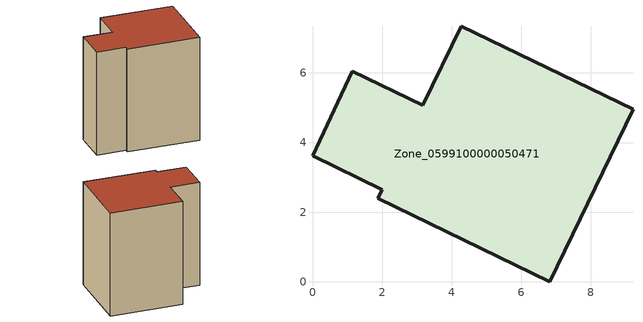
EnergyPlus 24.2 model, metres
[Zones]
Zone_0599100000050471
 floor ground (C_G): 6.82,0 1.87,2.39 2,2.65 0,3.62 1.15,6.05 3.17,5.07 4.27,7.34 9.21,4.95 z0
 wall outside (C_F): 0,3.62 2,2.65 1.87,2.39 6.82,0 9.21,4.95 4.27,7.34 3.17,5.07 1.15,6.05 0,3.62 z0:8.13
 roof outside (C_R): 6.82,0 9.21,4.95 4.27,7.34 3.17,5.07 1.15,6.05 0,3.62 2,2.65 1.87,2.39 z8.13
[BUILDING]
Pand.0599100000050471: North Axis=0; Terrain=City; Loads Convergence Tolerance Value=0.04; Temperature Convergence Tolerance Value=0.4; Solar Distribution=FullExterior; Maximum Number of Warmup Days=25; Minimum Number of Warmup Days=1
[Site:Location]
Rotterdam.The.Hague.AP_ZH_NLD Design_Conditions: Latitude=51.96; Longitude=4.45; Time Zone=1; Elevation=-4.5
[SITE:GROUNDTEMPERATURE:BUILDINGSURFACE]
18, 18, 18, 18, 18, 18, 18, 18, 18, 18, 18, 18
[MATERIAL] Thermal Absorptance=0.9; Solar Absorptance=0.7; Visible Absorptance=0.7
Name | Roughness | Thickness | Conductivity | Density | Specific Heat
G.TI.1946 | MediumSmooth | 0.15 | 1 | 540 | 1210
F.TI.1946 | Rough | 0.3 | 0.857143 | 1920 | 840
R.TI.1946 | MediumRough | 0.2 | 0.1 | 1500 | 1000
[CONSTRUCTION]
C_G: G.TI.1946
C_F: F.TI.1946
C_R: R.TI.1946
[ZONE]
Zone_0599100000050471: Type=1; Multiplier=1; Ceiling Height=Autocalculate; Volume=Autocalculate; Floor Area=autocalculate; Part of Total Floor Area=Yes
[ZONEINFILTRATION:DESIGNFLOWRATE]
Infil_Zone_0599100000050471: Zone or ZoneList or Space or SpaceList=Zone_0599100000050471; Schedule=AlwaysOn; Design Flow Rate Calculation Method=Flow/Area; Flow Rate per Floor Area=0.003; Constant Term Coefficient=1; Temperature Term Coefficient=0; Velocity Term Coefficient=0; Velocity Squared Term Coefficient=0
[HVACTEMPLATE:ZONE:IDEALLOADSAIRSYSTEM]
Zone_0599100000050471: Maximum Heating Supply Air Temperature=50; Minimum Cooling Supply Air Temperature=13; Maximum Heating Supply Air Humidity Ratio=0.0156; Minimum Cooling Supply Air Humidity Ratio=0.0077; Heating Limit=NoLimit; Cooling Limit=NoLimit; Dehumidification Control Type=ConstantSensibleHeatRatio; Cooling Sensible Heat Ratio=0.7; Dehumidification Setpoint=60; Humidification Control Type=None; Humidification Setpoint=30; Outdoor Air Method=None; Outdoor Air Flow Rate per Person=0.00944; Outdoor Air Flow Rate per Zone Floor Area=0; Outdoor Air Flow Rate per Zone=0; Demand Controlled Ventilation Type=None; Outdoor Air Economizer Type=NoEconomizer; Heat Recovery Type=None; Sensible Heat Recovery Effectiveness=0.7; Latent Heat Recovery Effectiveness=0.65
[ZONECONTROL:THERMOSTAT]
ThermostatControl_Zone_0599100000050471: Zone or ZoneList=Zone_0599100000050471; Control Type Schedule=DualSetpointControlType; Control 1=Thermostat_Zone_0599100000050471; Temperature Difference Between Cutout And Setpoint=0
[THERMOSTATSETPOINT:DUALSETPOINT]
Thermostat_Zone_0599100000050471: Heating Setpoint Temperature Schedule=HeatingSetpoint_Zone_0599100000050471; Cooling Setpoint Temperature Schedule=CoolingSetpoint_Zone_0599100000050471
[SCHEDULE:COMPACT]
HeatingSetpoint_Zone_0599100000050471: Through: 12/31, For: AllDays, Until: 24:00, 21
CoolingSetpoint_Zone_0599100000050471: Through: 12/31, For: AllDays, Until: 24:00, 24
DualSetpointControlType: Through: 12/31, For: AllDays, Until: 24:00, 4
AlwaysOn: Through: 12/31, For: AllDays, Until: 24:00, 1
